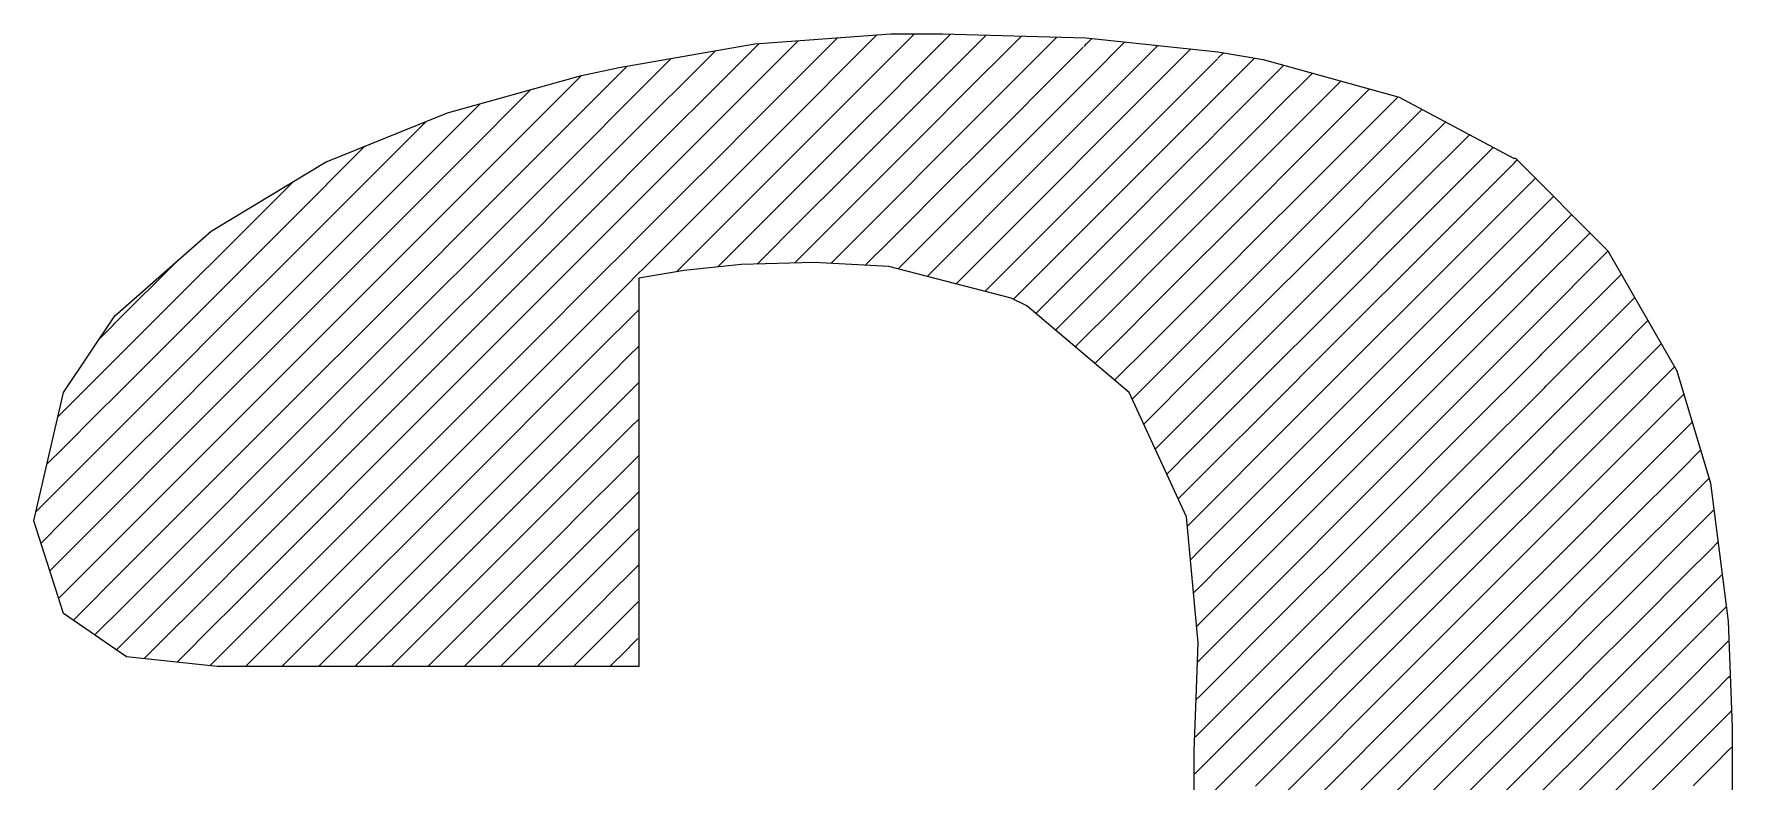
# Model space of a CAD drawing. Header units: metres. Extents: x 0 to 7795, y 0 to 4205.
# Drawn here: x 7300.3 to 7316.77, y 711.18 to 718.43 of the extents above; entities that cross this region are included whole.
import ezdxf

# ---------------------------------------------------------------- set-up
doc = ezdxf.new("R2010")
doc.units = ezdxf.units.M
doc.layers.add('MTH-CARIMBO-TXT1', color=1, linetype='Continuous')

msp = doc.modelspace()

# ---------------------------------------------------------------- linework, layer by layer
at = {"layer": 'MTH-CARIMBO-TXT1', "linetype": 'Continuous'}
for p, q in [((7308.682833, 718.273281), (7308.839229, 718.429677)), ((7309.126067, 718.36296), (7309.190539, 718.427433)), ((7306.039752, 717.397966), (7306.909194, 718.267408)), ((7306.069971, 717.074631), (7307.256514, 718.261175)), ((7307.256514, 718.261175), (7307.275914, 718.280575)), ((7307.275914, 718.280575), (7307.290218, 718.294879)), ((7307.290218, 718.294879), (7307.300493, 718.305154)), ((7307.300493, 718.305154), (7307.332311, 718.336972)), ((7307.375717, 718.026824), (7307.713486, 718.364593)), ((7307.450941, 717.748495), (7308.09466, 718.392214)), ((7307.526165, 717.470166), (7308.475835, 718.419836)), ((7308.609693, 718.20014), (7308.682833, 718.273281)), ((7308.793432, 718.030326), (7309.126067, 718.36296)), ((7309.199288, 718.082628), (7309.534664, 718.418005)), ((7309.272509, 717.802296), (7309.87879, 718.408577)), ((7309.34573, 717.521964), (7310.222915, 718.399148)), ((7309.418951, 717.241631), (7310.477918, 718.300598)), ((7310.485762, 718.308442), (7310.511117, 718.333797)), ((7310.511117, 718.333797), (7310.562646, 718.385326)), ((7310.549623, 718.01875), (7310.882755, 718.351882)), ((7310.588129, 717.703702), (7311.202864, 718.318437)), ((7310.626635, 717.388655), (7311.522973, 718.284993)), ((7305.979316, 718.044637), (7306.053222, 718.118543)), ((7306.009534, 717.721302), (7306.481208, 718.192975)), ((7308.496365, 718.086812), (7308.609693, 718.20014)), ((7310.66514, 717.073607), (7311.762182, 718.170648)), ((7311.762182, 718.170648), (7311.780128, 718.188594)), ((7311.785551, 718.194018), (7311.839635, 718.248102)), ((7311.789631, 717.844544), (7312.140811, 718.195724)), ((7312.279216, 717.980576), (7312.424683, 718.126043)), ((7304.550724, 716.969598), (7305.608939, 718.027813)), ((7305.641572, 717.706893), (7305.975793, 718.041114)), ((7307.266648, 717.917756), (7307.375717, 718.026824)), ((7307.601389, 717.191837), (7308.496365, 718.086812)), ((7308.606671, 717.843565), (7308.793432, 718.030326)), ((7308.904031, 717.787371), (7309.199288, 718.082628)), ((7310.385699, 717.854826), (7310.549623, 718.01875)), ((7312.221692, 717.923052), (7312.279216, 717.980576)), ((7312.355023, 717.702829), (7312.701901, 718.049707)), ((7312.43083, 717.425083), (7312.979119, 717.973372)), ((7304.459997, 717.232425), (7305.118293, 717.890721)), ((7306.908853, 717.55996), (7307.114801, 717.765909)), ((7307.114801, 717.765909), (7307.266648, 717.917756)), ((7308.317292, 717.554186), (7308.606671, 717.843565)), ((7308.603649, 717.48699), (7308.904031, 717.787371)), ((7309.01463, 717.544417), (7309.272509, 717.802296)), ((7309.492172, 716.961299), (7310.334992, 717.804119)), ((7310.334992, 717.804119), (7310.385699, 717.854826)), ((7311.637885, 717.692799), (7311.754415, 717.809328)), ((7311.754415, 717.809328), (7311.770398, 717.825311)), ((7311.770398, 717.825311), (7311.789631, 717.844544)), ((7311.79371, 717.49507), (7312.221692, 717.923052)), ((7312.506637, 717.147336), (7313.256337, 717.897037)), ((7312.582443, 716.86959), (7313.533555, 717.820701)), ((7304.36927, 717.495251), (7304.627648, 717.753629)), ((7304.64145, 716.706771), (7305.641572, 717.706893)), ((7305.672736, 717.384504), (7305.987053, 717.69882)), ((7305.987053, 717.69882), (7306.009534, 717.721302)), ((7307.243078, 717.540632), (7307.450941, 717.748495)), ((7310.285637, 717.40121), (7310.588129, 717.703702)), ((7310.703646, 716.758559), (7311.637885, 717.692799)), ((7312.217853, 717.565659), (7312.355023, 717.702829)), ((7313.599814, 717.533407), (7313.765629, 717.699221)), ((7303.348531, 716.828066), (7304.100975, 717.580509)), ((7303.483989, 716.60997), (7304.36927, 717.495251)), ((7306.100189, 716.751296), (7306.908853, 717.55996)), ((7306.953689, 717.251242), (7307.243078, 717.540632)), ((7307.219508, 717.163508), (7307.526165, 717.470166)), ((7307.676613, 716.913507), (7308.317292, 717.554186)), ((7308.13822, 717.02156), (7308.603649, 717.48699)), ((7308.600628, 717.130414), (7309.01463, 717.544417)), ((7309.125228, 717.301462), (7309.34573, 717.521964)), ((7311.728702, 717.430062), (7311.758206, 717.459566)), ((7311.758206, 717.459566), (7311.79371, 717.49507)), ((7311.79779, 717.145596), (7312.217853, 717.565659)), ((7312.65825, 716.591843), (7313.599814, 717.533407)), ((7313.658279, 717.238318), (7313.996034, 717.576074)), ((7313.716743, 716.943229), (7314.22644, 717.452926)), ((7303.213074, 717.046161), (7303.508534, 717.341622)), ((7304.732177, 716.443944), (7305.672736, 717.384504)), ((7305.7039, 717.062114), (7305.998313, 717.356527)), ((7305.998313, 717.356527), (7306.039752, 717.397966)), ((7308.597606, 716.773839), (7309.125228, 717.301462)), ((7309.565393, 716.680967), (7310.192067, 717.30764)), ((7310.185575, 716.947595), (7310.626635, 717.388655)), ((7310.192067, 717.30764), (7310.285637, 717.40121)), ((7311.513589, 717.214949), (7311.728702, 717.430062)), ((7312.214014, 717.208267), (7312.43083, 717.425083)), ((7313.775207, 716.64814), (7314.456845, 717.329778)), ((7303.619447, 716.391875), (7304.459997, 717.232425)), ((7306.561192, 716.858746), (7306.953689, 717.251242)), ((7306.792576, 716.736576), (7307.219508, 717.163508)), ((7307.195938, 716.786385), (7307.601389, 717.191837)), ((7307.959147, 716.488934), (7308.600628, 717.130414)), ((7309.235827, 717.058507), (7309.418951, 717.241631)), ((7310.742152, 716.443512), (7311.513589, 717.214949)), ((7311.746015, 717.093821), (7311.79779, 717.145596)), ((7311.801869, 716.796122), (7312.214014, 717.208267)), ((7312.210175, 716.850874), (7312.506637, 717.147336)), ((7312.734057, 716.314097), (7313.658279, 717.238318)), ((7313.833672, 716.353051), (7314.658543, 717.177922)), ((7314.658543, 717.177922), (7314.675351, 717.194731)), ((7314.675351, 717.194731), (7314.688634, 717.208014)), ((7302.02101, 716.207652), (7302.810364, 716.997006)), ((7303.062945, 716.896033), (7303.213074, 717.046161)), ((7303.754905, 716.173779), (7304.550724, 716.969598)), ((7304.822904, 716.181118), (7305.7039, 717.062114)), ((7305.735065, 716.739725), (7306.009572, 717.014233)), ((7306.009572, 717.014233), (7306.069971, 717.074631)), ((7307.751838, 716.635178), (7308.13822, 717.02156)), ((7308.594584, 716.417264), (7309.235827, 717.058507)), ((7309.346426, 716.815553), (7309.492172, 716.961299)), ((7310.049141, 716.811161), (7310.185575, 716.947595)), ((7310.085512, 716.493979), (7310.66514, 717.073607)), ((7311.389293, 716.7371), (7311.702989, 717.050795)), ((7311.702989, 717.050795), (7311.746015, 717.093821)), ((7312.809864, 716.03635), (7313.716743, 716.943229)), ((7314.71708, 716.882906), (7314.865411, 717.031237)), ((7302.025746, 715.858833), (7303.062945, 716.896033)), ((7302.966202, 716.445736), (7303.348531, 716.828066)), ((7306.130407, 716.427961), (7306.561192, 716.858746)), ((7306.631463, 716.22191), (7307.195938, 716.786385)), ((7307.172367, 716.409261), (7307.676613, 716.913507)), ((7308.027551, 716.203785), (7308.597606, 716.773839)), ((7308.681866, 716.150993), (7309.346426, 716.815553)), ((7309.638614, 716.400634), (7310.049141, 716.811161)), ((7311.733823, 716.728076), (7311.801869, 716.796122)), ((7311.805949, 716.446648), (7312.210175, 716.850874)), ((7312.206335, 716.493482), (7312.582443, 716.86959)), ((7313.892136, 716.057962), (7314.700605, 716.866431)), ((7314.700605, 716.866431), (7314.71708, 716.882906)), ((7314.758808, 716.571081), (7315.042188, 716.85446)), ((7302.869458, 715.995439), (7303.483989, 716.60997)), ((7303.890363, 715.955683), (7304.64145, 716.706771)), ((7304.91363, 715.918291), (7305.735065, 716.739725)), ((7305.766229, 716.417336), (7306.020832, 716.671939)), ((7306.020832, 716.671939), (7306.100189, 716.751296)), ((7306.213531, 716.157532), (7306.792576, 716.736576)), ((7307.314018, 716.197358), (7307.751838, 716.635178)), ((7309.457025, 716.572598), (7309.565393, 716.680967)), ((7309.98545, 716.040363), (7310.703646, 716.758559)), ((7310.780658, 716.128464), (7311.389293, 716.7371)), ((7311.264997, 716.25925), (7311.677276, 716.671529)), ((7311.677276, 716.671529), (7311.733823, 716.728076)), ((7312.885671, 715.758604), (7313.775207, 716.64814)), ((7314.800536, 716.259256), (7315.218964, 716.677684)), ((7302.030481, 715.510015), (7302.966202, 716.445736)), ((7304.02582, 715.737588), (7304.732177, 716.443944)), ((7307.827062, 716.356849), (7307.959147, 716.488934)), ((7308.962896, 716.078469), (7309.457025, 716.572598)), ((7309.906215, 716.314682), (7310.085512, 716.493979)), ((7311.721632, 716.362332), (7311.805949, 716.446648)), ((7311.810028, 716.097174), (7312.206335, 716.493482)), ((7312.202496, 716.136089), (7312.65825, 716.591843)), ((7313.9506, 715.762873), (7314.742668, 716.554941)), ((7314.742668, 716.554941), (7314.758808, 716.571081)), ((7314.842265, 715.947431), (7315.395741, 716.500907)), ((7302.772715, 715.545142), (7303.619447, 716.391875)), ((7305.004357, 715.655464), (7305.766229, 716.417336)), ((7305.797393, 716.094947), (7306.032092, 716.329646)), ((7306.032092, 716.329646), (7306.130407, 716.427961)), ((7306.932895, 716.169789), (7307.172367, 716.409261)), ((7307.677392, 716.207179), (7307.827062, 716.356849)), ((7308.363427, 716.186107), (7308.594584, 716.417264)), ((7309.243925, 716.005945), (7309.567623, 716.329643)), ((7309.567623, 716.329643), (7309.638614, 716.400634)), ((7309.711836, 716.120302), (7309.906215, 716.314682)), ((7310.01715, 715.71851), (7310.742152, 716.443512)), ((7311.140701, 715.781401), (7311.651563, 716.292263)), ((7311.651563, 716.292263), (7311.721632, 716.362332)), ((7312.198657, 715.778696), (7312.734057, 716.314097)), ((7312.961478, 715.480858), (7313.833672, 716.353051)), ((7314.883993, 715.635606), (7315.570102, 716.321715)), ((7301.082679, 715.622874), (7301.699419, 716.239614)), ((7301.09453, 715.281171), (7301.938578, 716.125219)), ((7301.938578, 716.125219), (7302.02101, 716.207652)), ((7302.675971, 715.094845), (7303.754905, 716.173779)), ((7304.161278, 715.519492), (7304.822904, 716.181118)), ((7306.160625, 716.104626), (7306.213531, 716.157532)), ((7306.532921, 716.123368), (7306.631463, 716.22191)), ((7309.678222, 716.086689), (7309.711836, 716.120302)), ((7310.208659, 715.556465), (7310.780658, 716.128464)), ((7310.819164, 715.813417), (7311.264997, 716.25925)), ((7311.814108, 715.7477), (7312.202496, 716.136089)), ((7314.009064, 715.467784), (7314.784731, 716.24345)), ((7314.784731, 716.24345), (7314.800536, 716.259256)), ((7302.035216, 715.161197), (7302.869458, 715.995439)), ((7302.579228, 714.644549), (7303.890363, 715.955683)), ((7305.095084, 715.392638), (7305.797393, 716.094947)), ((7305.828557, 715.772558), (7306.043351, 715.987352)), ((7306.043351, 715.987352), (7306.160625, 716.104626)), ((7309.524955, 715.933422), (7309.678222, 716.086689)), ((7309.80142, 715.856333), (7309.98545, 716.040363)), ((7311.62585, 715.912996), (7311.70944, 715.996587)), ((7311.70944, 715.996587), (7311.810028, 716.097174)), ((7312.194818, 715.421304), (7312.809864, 716.03635)), ((7313.037285, 715.203111), (7313.892136, 716.057962)), ((7314.925722, 715.323781), (7315.596682, 715.994741)), ((7315.596682, 715.994741), (7315.700647, 716.098706)), ((7301.8507, 715.683788), (7302.025746, 715.858833)), ((7304.296736, 715.301397), (7304.91363, 715.918291)), ((7310.400167, 715.39442), (7310.819164, 715.813417)), ((7311.016405, 715.303551), (7311.62585, 715.912996)), ((7314.067529, 715.172695), (7314.826793, 715.931959)), ((7314.826793, 715.931959), (7314.842265, 715.947431)), ((7315.623262, 715.667767), (7315.829547, 715.874053)), ((7301.064364, 715.604559), (7301.082679, 715.622874)), ((7301.106381, 714.939469), (7301.8507, 715.683788)), ((7302.482484, 714.194252), (7304.02582, 715.737588)), ((7304.432194, 715.083301), (7305.004357, 715.655464)), ((7305.18581, 715.129811), (7305.828557, 715.772558)), ((7305.859722, 715.450169), (7306.054611, 715.645058)), ((7306.054611, 715.645058), (7306.164856, 715.755303)), ((7310.857669, 715.498369), (7311.140701, 715.781401)), ((7311.600137, 715.53373), (7311.697249, 715.630842)), ((7311.697249, 715.630842), (7311.814108, 715.7477)), ((7311.818187, 715.398227), (7312.198657, 715.778696)), ((7312.190979, 715.063911), (7312.885671, 715.758604)), ((7313.113092, 714.925365), (7313.9506, 715.762873)), ((7314.125993, 714.877605), (7314.868856, 715.620468)), ((7314.868856, 715.620468), (7314.883993, 715.635606)), ((7314.96745, 715.011956), (7315.623262, 715.667767)), ((7315.649842, 715.340794), (7315.958447, 715.649399)), ((7300.928476, 715.468671), (7301.064364, 715.604559)), ((7301.762823, 715.242357), (7302.030481, 715.510015)), ((7302.039951, 714.812379), (7302.772715, 715.545142)), ((7302.385741, 713.743955), (7304.161278, 715.519492)), ((7310.591675, 715.232374), (7310.857669, 715.498369)), ((7310.953755, 714.887348), (7311.600137, 715.53373)), ((7312.187139, 714.706519), (7312.961478, 715.480858)), ((7313.188899, 714.647618), (7314.009064, 715.467784)), ((7302.288997, 713.293658), (7304.296736, 715.301397)), ((7304.567652, 714.865206), (7305.095084, 715.392638)), ((7305.276537, 714.866984), (7305.859722, 715.450169)), ((7305.890886, 715.12778), (7306.065871, 715.302764)), ((7306.065871, 715.302764), (7306.164856, 715.40175)), ((7310.896175, 715.183322), (7311.016405, 715.303551)), ((7311.685057, 715.265097), (7311.818187, 715.398227)), ((7311.822267, 715.048753), (7312.194818, 715.421304)), ((7314.184457, 714.582516), (7314.910919, 715.308978)), ((7314.910919, 715.308978), (7314.925722, 715.323781)), ((7315.009179, 714.700131), (7315.649842, 715.340794)), ((7315.676421, 715.01382), (7316.087346, 715.424745)), ((7300.583135, 714.769776), (7300.990825, 715.177466)), ((7300.990825, 715.177466), (7301.09453, 715.281171)), ((7301.118232, 714.597766), (7301.762823, 715.242357)), ((7301.674946, 714.800927), (7302.035216, 715.161197)), ((7304.703109, 714.64711), (7305.18581, 715.129811)), ((7305.367264, 714.604157), (7305.890886, 715.12778)), ((7310.783183, 715.070329), (7310.896175, 715.183322)), ((7311.065201, 714.645241), (7311.574424, 715.154464)), ((7311.574424, 715.154464), (7311.685057, 715.265097)), ((7312.1833, 714.349126), (7313.037285, 715.203111)), ((7313.264706, 714.369872), (7314.067529, 715.172695)), ((7315.703001, 714.686847), (7316.216246, 715.200092)), ((7302.044686, 714.46356), (7302.675971, 715.094845)), ((7302.192254, 712.843361), (7304.432194, 715.083301)), ((7306.07713, 714.960471), (7306.164856, 715.048196)), ((7311.672866, 714.899352), (7311.822267, 715.048753)), ((7311.826346, 714.699279), (7312.190979, 715.063911)), ((7314.242922, 714.287427), (7314.952981, 714.997487)), ((7314.952981, 714.997487), (7314.96745, 715.011956)), ((7315.050907, 714.388306), (7315.676421, 715.01382)), ((7300.917286, 714.750374), (7301.106381, 714.939469)), ((7301.130083, 714.256064), (7301.674946, 714.800927)), ((7301.587068, 714.359496), (7302.039951, 714.812379)), ((7302.09551, 712.393064), (7304.567652, 714.865206)), ((7304.838567, 714.429014), (7305.276537, 714.866984)), ((7305.45799, 714.341331), (7305.92205, 714.805391)), ((7305.92205, 714.805391), (7306.07713, 714.960471)), ((7311.548711, 714.775197), (7311.672866, 714.899352)), ((7312.179461, 713.991734), (7313.113092, 714.925365)), ((7313.340513, 714.092125), (7314.125993, 714.877605)), ((7315.729581, 714.359873), (7316.249733, 714.880025)), ((7316.249733, 714.880025), (7316.305779, 714.936071)), ((7300.52887, 714.715511), (7300.583135, 714.769776)), ((7300.583135, 714.416222), (7300.917286, 714.750374)), ((7302.049421, 714.114742), (7302.579228, 714.644549)), ((7302.349605, 712.293606), (7304.703109, 714.64711)), ((7306.08839, 714.618177), (7306.164856, 714.694643)), ((7311.176647, 714.403133), (7311.548711, 714.775197)), ((7311.660674, 714.533607), (7311.826346, 714.699279)), ((7311.830425, 714.349805), (7312.187139, 714.706519)), ((7312.175622, 713.634341), (7313.188899, 714.647618)), ((7314.301386, 713.992338), (7314.995044, 714.685996)), ((7314.995044, 714.685996), (7315.009179, 714.700131)), ((7315.092635, 714.076481), (7315.703001, 714.686847)), ((7316.263074, 714.539813), (7316.387001, 714.66374)), ((7300.843747, 714.323282), (7301.118232, 714.597766)), ((7304.974025, 714.210919), (7305.367264, 714.604157)), ((7305.548717, 714.078504), (7305.953215, 714.483002)), ((7305.953215, 714.483002), (7306.08839, 714.618177)), ((7311.522998, 714.395931), (7311.660674, 714.533607)), ((7313.41632, 713.814379), (7314.184457, 714.582516)), ((7315.756161, 714.032899), (7316.263074, 714.539813)), ((7300.422804, 714.255892), (7300.583135, 714.416222)), ((7300.583135, 714.062669), (7300.843747, 714.323282)), ((7301.141934, 713.914361), (7301.587068, 714.359496)), ((7301.499191, 713.918065), (7302.044686, 714.46356)), ((7302.703159, 712.293606), (7304.838567, 714.429014)), ((7305.109483, 713.992823), (7305.45799, 714.341331)), ((7306.09965, 714.275883), (7306.164856, 714.34109)), ((7311.288093, 714.161026), (7311.522998, 714.395931)), ((7311.648483, 714.167862), (7311.830425, 714.349805)), ((7311.834505, 714.000331), (7312.1833, 714.349126)), ((7312.171783, 713.276949), (7313.264706, 714.369872)), ((7314.35985, 713.697249), (7315.037106, 714.374505)), ((7315.037106, 714.374505), (7315.050907, 714.388306)), ((7315.134364, 713.764656), (7315.729581, 714.359873)), ((7316.276416, 714.199601), (7316.468223, 714.391408)), ((7300.770208, 713.896189), (7301.130083, 714.256064)), ((7302.054156, 713.765924), (7302.482484, 714.194252)), ((7303.056712, 712.293606), (7304.974025, 714.210919)), ((7305.639444, 713.815677), (7305.984379, 714.160612)), ((7305.984379, 714.160612), (7306.09965, 714.275883)), ((7311.497285, 714.016664), (7311.648483, 714.167862)), ((7313.492127, 713.536632), (7314.242922, 714.287427)), ((7315.782741, 713.705926), (7316.276416, 714.199601)), ((7300.316738, 713.796272), (7300.583135, 714.062669)), ((7301.411313, 713.476634), (7302.049421, 714.114742)), ((7303.410266, 712.293606), (7305.109483, 713.992823)), ((7305.244941, 713.774728), (7305.548717, 714.078504)), ((7306.110909, 713.933589), (7306.164856, 713.987536)), ((7311.39954, 713.918919), (7311.497285, 714.016664)), ((7311.636291, 713.802117), (7311.834505, 714.000331)), ((7311.838584, 713.650857), (7312.179461, 713.991734)), ((7312.167944, 712.919556), (7313.340513, 714.092125)), ((7313.567934, 713.258886), (7314.301386, 713.992338)), ((7314.418315, 713.40216), (7315.079169, 714.063014)), ((7315.079169, 714.063014), (7315.092635, 714.076481)), ((7315.176092, 713.452831), (7315.756161, 714.032899)), ((7316.289757, 713.859389), (7316.549445, 714.119076)), ((7300.583135, 713.709116), (7300.770208, 713.896189)), ((7300.696669, 713.469097), (7301.141934, 713.914361)), ((7301.153785, 713.572659), (7301.499191, 713.918065)), ((7305.380398, 713.556632), (7305.639444, 713.815677)), ((7305.73017, 713.55285), (7306.015543, 713.838223)), ((7306.015543, 713.838223), (7306.110909, 713.933589)), ((7312.164104, 712.562163), (7313.41632, 713.814379)), ((7315.80932, 713.378952), (7316.289757, 713.859389)), ((7316.568482, 713.78456), (7316.596899, 713.812977)), ((7300.36554, 713.491521), (7300.583135, 713.709116)), ((7301.323436, 713.035203), (7302.054156, 713.765924)), ((7302.058891, 713.417105), (7302.385741, 713.743955)), ((7303.763819, 712.293606), (7305.244941, 713.774728)), ((7311.487669, 713.653495), (7311.636291, 713.802117)), ((7311.6241, 713.436372), (7311.838584, 713.650857)), ((7313.643741, 712.981139), (7314.35985, 713.697249)), ((7314.476779, 713.107071), (7315.121232, 713.751524)), ((7315.121232, 713.751524), (7315.134364, 713.764656)), ((7315.217821, 713.141006), (7315.782741, 713.705926)), ((7316.303099, 713.519178), (7316.568482, 713.78456)), ((7300.62313, 713.042004), (7301.153785, 713.572659)), ((7304.117372, 712.293606), (7305.380398, 713.556632)), ((7305.515856, 713.338536), (7305.73017, 713.55285)), ((7305.820897, 713.290024), (7306.046707, 713.515834)), ((7306.046707, 713.515834), (7306.122169, 713.591296)), ((7306.122169, 713.591296), (7306.164856, 713.633983)), ((7311.842664, 713.301383), (7312.175622, 713.634341)), ((7312.160265, 712.204771), (7313.492127, 713.536632)), ((7315.8359, 713.051979), (7316.303099, 713.519178)), ((7316.574304, 713.436829), (7316.637177, 713.499702)), ((7300.451077, 713.223505), (7300.583135, 713.355562)), ((7300.583135, 713.355562), (7300.696669, 713.469097)), ((7301.165636, 713.230956), (7301.411313, 713.476634)), ((7301.235558, 712.593773), (7302.058891, 713.417105)), ((7304.470926, 712.293606), (7305.515856, 713.338536)), ((7311.517974, 713.330246), (7311.6241, 713.436372)), ((7313.719548, 712.703393), (7314.418315, 713.40216)), ((7314.535243, 712.811982), (7315.163294, 713.440033)), ((7315.163294, 713.440033), (7315.176092, 713.452831)), ((7315.259549, 712.829181), (7315.80932, 713.378952)), ((7316.316441, 713.178966), (7316.574304, 713.436829)), ((7300.678701, 712.744022), (7301.165636, 713.230956)), ((7302.063626, 713.068287), (7302.288997, 713.293658)), ((7305.651314, 713.120441), (7305.820897, 713.290024)), ((7305.911624, 713.027197), (7306.077872, 713.193445)), ((7306.077872, 713.193445), (7306.133429, 713.249002)), ((7306.133429, 713.249002), (7306.164856, 713.28043)), ((7311.611908, 713.070628), (7311.842664, 713.301383)), ((7311.846743, 712.951909), (7312.171783, 713.276949)), ((7312.156426, 711.847378), (7313.567934, 713.258886)), ((7315.86248, 712.725005), (7316.316441, 713.178966)), ((7316.580126, 713.089097), (7316.677455, 713.186427)), ((7300.536614, 712.955488), (7300.583135, 713.002009)), ((7300.583135, 713.002009), (7300.62313, 713.042004)), ((7301.177487, 712.889254), (7301.323436, 713.035203)), ((7301.365925, 712.370586), (7302.063626, 713.068287)), ((7304.824479, 712.293606), (7305.651314, 713.120441)), ((7305.786772, 712.902345), (7305.911624, 713.027197)), ((7311.548278, 713.006997), (7311.611908, 713.070628)), ((7313.795355, 712.425647), (7314.476779, 713.107071)), ((7314.593708, 712.516893), (7315.205357, 713.128542)), ((7315.205357, 713.128542), (7315.217821, 713.141006)), ((7315.301277, 712.517356), (7315.8359, 713.051979)), ((7316.329782, 712.838754), (7316.580126, 713.089097)), ((7300.888214, 712.599982), (7301.177487, 712.889254)), ((7302.068361, 712.719469), (7302.192254, 712.843361)), ((7305.178032, 712.293606), (7305.786772, 712.902345)), ((7306.00235, 712.76437), (7306.109036, 712.871056)), ((7306.109036, 712.871056), (7306.144688, 712.906708)), ((7306.144688, 712.906708), (7306.164856, 712.926876)), ((7311.599717, 712.704883), (7311.846743, 712.951909)), ((7311.850823, 712.602435), (7312.167944, 712.919556)), ((7312.152587, 711.489986), (7313.643741, 712.981139)), ((7315.24742, 712.817051), (7315.259549, 712.829181)), ((7315.88906, 712.398031), (7316.329782, 712.838754)), ((7316.585948, 712.741366), (7316.717734, 712.873152)), ((7301.684817, 712.335924), (7302.068361, 712.719469)), ((7305.531586, 712.293606), (7305.92223, 712.68425)), ((7305.92223, 712.68425), (7306.00235, 712.76437)), ((7311.578583, 712.683749), (7311.599717, 712.704883)), ((7312.148748, 711.132593), (7313.719548, 712.703393)), ((7313.871162, 712.1479), (7314.535243, 712.811982)), ((7314.652172, 712.221804), (7315.24742, 712.817051)), ((7315.343006, 712.205531), (7315.86248, 712.725005)), ((7316.343124, 712.498542), (7316.585948, 712.741366)), ((7301.097727, 712.455941), (7301.189337, 712.547552)), ((7301.189337, 712.547552), (7301.235558, 712.593773)), ((7306.057687, 712.466154), (7306.093077, 712.501544)), ((7306.093077, 712.501544), (7306.1402, 712.548667)), ((7306.1402, 712.548667), (7306.155948, 712.564415)), ((7311.598867, 712.35048), (7311.850823, 712.602435)), ((7311.854902, 712.252961), (7312.164104, 712.562163)), ((7313.946968, 711.870154), (7314.593708, 712.516893)), ((7314.710636, 711.926715), (7315.289482, 712.505561)), ((7315.289482, 712.505561), (7315.301277, 712.517356)), ((7315.915639, 712.071058), (7316.343124, 712.498542)), ((7316.59177, 712.393634), (7316.736384, 712.538249)), ((7302.003708, 712.301262), (7302.073096, 712.37065)), ((7302.073096, 712.37065), (7302.09551, 712.393064)), ((7305.885139, 712.293606), (7306.057687, 712.466154)), ((7311.587071, 712.338684), (7311.598867, 712.35048)), ((7312.144909, 710.775201), (7313.795355, 712.425647)), ((7315.384734, 711.893706), (7315.88906, 712.398031)), ((7316.356466, 712.158331), (7316.59177, 712.393634)), ((7311.609238, 712.007297), (7311.854902, 712.252961)), ((7311.858982, 711.903487), (7312.160265, 712.204771)), ((7314.022775, 711.592407), (7314.652172, 712.221804)), ((7314.7691, 711.631626), (7315.331545, 712.19407)), ((7315.331545, 712.19407), (7315.343006, 712.205531)), ((7316.597592, 712.045903), (7316.737584, 712.185896)), ((7316.737584, 712.185896), (7316.755335, 712.203646)), ((7311.575021, 711.97308), (7311.609238, 712.007297)), ((7312.141069, 710.417808), (7313.871162, 712.1479)), ((7315.426463, 711.581881), (7315.915639, 712.071058)), ((7315.942219, 711.744084), (7316.356466, 712.158331)), ((7316.369807, 711.818119), (7316.597592, 712.045903)), ((7311.619609, 711.664115), (7311.858982, 711.903487)), ((7311.863061, 711.554013), (7312.156426, 711.847378)), ((7312.13723, 710.060415), (7313.946968, 711.870154)), ((7314.098582, 711.314661), (7314.710636, 711.926715)), ((7314.827565, 711.336536), (7315.373607, 711.882579)), ((7315.373607, 711.882579), (7315.384734, 711.893706)), ((7316.603413, 711.698172), (7316.738785, 711.833543)), ((7316.738785, 711.833543), (7316.767962, 711.86272)), ((7315.468191, 711.270056), (7315.942219, 711.744084)), ((7315.968799, 711.417111), (7316.369807, 711.818119)), ((7316.383149, 711.477907), (7316.603413, 711.698172)), ((7311.567448, 711.611953), (7311.586268, 711.630773)), ((7311.586268, 711.630773), (7311.619609, 711.664115)), ((7311.62998, 711.320932), (7311.863061, 711.554013)), ((7312.133391, 709.703023), (7314.022775, 711.592407)), ((7314.174389, 711.036914), (7314.7691, 711.631626)), ((7314.886029, 711.041447), (7315.41567, 711.571088)), ((7315.41567, 711.571088), (7315.426463, 711.581881)), ((7316.739985, 711.48119), (7316.77395, 711.515155)), ((7311.867141, 711.204539), (7312.152587, 711.489986)), ((7314.250196, 710.759168), (7314.827565, 711.336536)), ((7315.509919, 710.958231), (7315.968799, 711.417111)), ((7315.995379, 711.090137), (7316.383149, 711.477907)), ((7316.396491, 711.137695), (7316.609235, 711.35044)), ((7316.609235, 711.35044), (7316.739985, 711.48119)), ((7311.560649, 711.251601), (7311.597515, 711.288467)), ((7311.597515, 711.288467), (7311.62998, 711.320932)), ((7311.640351, 710.97775), (7311.867141, 711.204539)), ((7312.129552, 709.34563), (7314.098582, 711.314661)), ((7314.944493, 710.746358), (7315.457733, 711.259598)), ((7315.457733, 711.259598), (7315.468191, 711.270056))]:
    msp.add_line(p, q, dxfattribs=at)
msp.add_lwpolyline([(7311.555423, 710.974637), (7311.555423, 711.47164), (7311.574538, 711.987758), (7311.593654, 712.522992), (7311.478961, 713.746383), (7310.924612, 714.950658), (7309.930607, 715.79174), (7309.777683, 715.868202), (7308.592523, 716.174049), (7307.866134, 716.21228), (7307.158861, 716.193165), (7306.604512, 716.135818), (7306.164856, 716.059356), (7306.164856, 712.293606), (7302.074142, 712.293606), (7301.19483, 712.389183), (7300.583135, 712.809724), (7300.296402, 713.708152), (7300.583135, 714.950658), (7301.080137, 715.696162), (7302.016796, 716.518128), (7303.125494, 717.18717), (7304.310654, 717.665057), (7305.610507, 718.028251), (7305.973701, 718.104713), (7307.29267, 718.334099), (7308.611638, 718.429677), (7309.108641, 718.429677), (7310.504071, 718.391446), (7311.784809, 718.257637), (7312.224465, 718.181175), (7313.543433, 717.817981), (7314.652131, 717.225401), (7314.671247, 717.225401), (7315.569675, 716.326973), (7316.238717, 715.160929), (7316.56368, 714.071346), (7316.735719, 712.733262), (7316.77395, 711.701026), (7316.77395, 701.512472)], dxfattribs=at)

doc.saveas('drawing.dxf')
